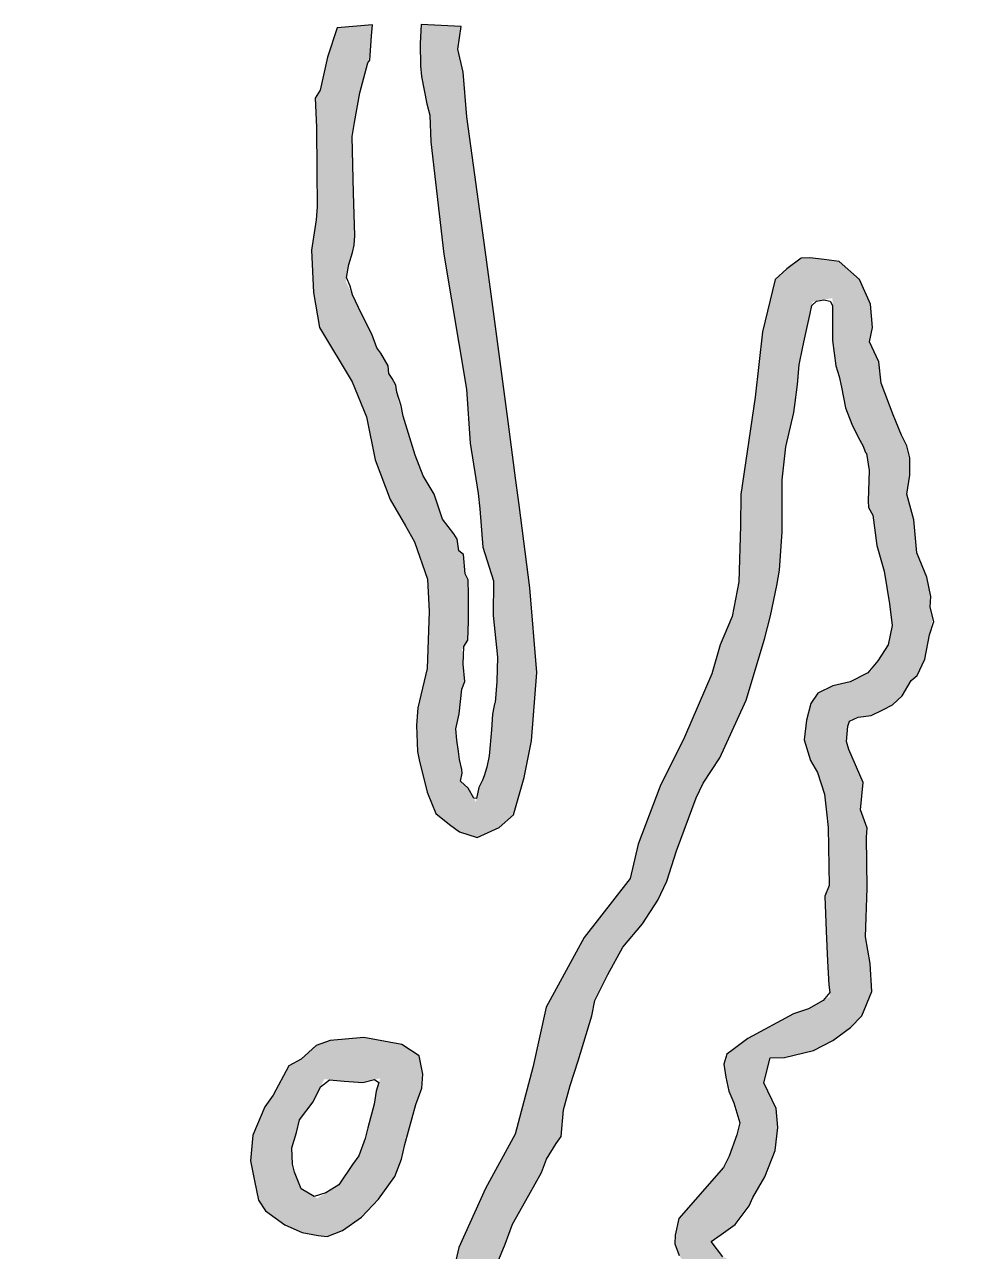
# Model space of a CAD drawing. Header units: metres. Extents: x 255476 to 378809, y 1739479 to 2227865.
# Drawn here: x 322699 to 323878, y 1906394 to 1907922 of the extents above; entities that cross this region are included whole.
import ezdxf

# ---------------------------------------------------------------- set-up
doc = ezdxf.new("R2010")
doc.units = ezdxf.units.M
doc.header["$MEASUREMENT"] = 0
doc.layers.add('MANGROOVE BUFFER ZONE', color=120, linetype='Continuous')

msp = doc.modelspace()

# ---------------------------------------------------------------- hatches: boundary and pattern name
at = {"layer": 'MANGROOVE BUFFER ZONE'}
h = msp.add_hatch(dxfattribs=at)
h.set_pattern_fill('GRASS', color=256, scale=18)
h.paths.add_polyline_path([(323200.6, 1907231.6), (323202.9, 1907191.1), (323200.5, 1907120.4), (323188.6, 1907071.4), (323187.2, 1907049.1), (323188.5, 1907016.7), (323190.3, 1907006.7), (323200.3, 1906966.3), (323211.1, 1906939.8), (323228.3, 1906925.9), (323240.6, 1906916.7), (323262.8, 1906910), (323290, 1906922.4), (323307.9, 1906938.1), (323321.3, 1906984.7), (323330.4, 1907030.3), (323336.7, 1907115.2), (323328.2, 1907220.8), (323314.9, 1907324), (323310.8, 1907354.2), (323301, 1907427.8), (323282.3, 1907570.7), (323272.6, 1907641.4), (323249.7, 1907806.9), (323245, 1907862.6), (323238.7, 1907891.1), (323242.7, 1907919.5), (323192.9, 1907921.9), (323191.8, 1907898.5), (323192.2, 1907870.4), (323193.2, 1907857.1), (323200, 1907823.3), (323203.5, 1907809), (323205.1, 1907775.7), (323221.2, 1907636.1), (323249.3, 1907467.9), (323253.9, 1907400.9), (323265.1, 1907329.6), (323269.7, 1907271.4), (323283.1, 1907229.3), (323282.4, 1907186.1), (323288, 1907134.2), (323286.6, 1907084.3), (323285.3, 1907079.6), (323285.1, 1907077.7), (323284.3, 1907076.2), (323283.2, 1907072.2), (323281.8, 1907063.3), (323280.4, 1907043.7), (323277.2, 1907005.3), (323270.3, 1906983.8), (323264.5, 1906972.2), (323261.1, 1906953.7), (323251.6, 1906971.3), (323241.8, 1906980.1), (323244, 1906989.8), (323243.6, 1906994.5), (323240.6, 1907006.9), (323239.2, 1907017.1), (323235.3, 1907042.5), (323240.4, 1907063.6), (323243.7, 1907094.7), (323247.3, 1907103.9), (323243.6, 1907143.4), (323251, 1907155.5), (323251.7, 1907179.1), (323252, 1907212.2), (323251.3, 1907230.6), (323247.7, 1907238.2), (323245.5, 1907262.2), (323239.7, 1907266.6), (323237.7, 1907281.2), (323233.6, 1907287.8), (323219.4, 1907306.1), (323209.1, 1907337.2), (323195.5, 1907359.9), (323185.5, 1907385.9), (323163.9, 1907455.3), (323161.4, 1907473.1), (323156.8, 1907481.3), (323152.6, 1907487.6), (323151.8, 1907497), (323142.8, 1907512.6), (323137.7, 1907519.4), (323131.3, 1907536.3), (323123.7, 1907551.7), (323115.1, 1907569.7), (323099.1, 1907602), (323102.7, 1907623.3), (323107.5, 1907638.2), (323109.4, 1907647.1), (323110.4, 1907659.4), (323108.8, 1907711.9), (323107, 1907782.5), (323110, 1907800.1), (323116.4, 1907836.9), (323119.9, 1907849.4), (323129.7, 1907886.6), (323131.9, 1907921.6), (323088.3, 1907917.8), (323076.5, 1907881.1), (323067.1, 1907840.3), (323061, 1907830.3), (323062.5, 1907794.3), (323062.9, 1907739.8), (323063.6, 1907685.6), (323056.3, 1907641.1), (323058.8, 1907588.5), (323066.5, 1907544.6), (323106.9, 1907477.2), (323124.9, 1907433.5), (323135.5, 1907380), (323154.3, 1907330.6), (323184.2, 1907279.7)])
h = msp.add_hatch(dxfattribs=at)
h.set_pattern_fill('GRASS', color=256, scale=18)
h.paths.add_polyline_path([(323292.2, 1906013.9), (323317.6, 1905963.8), (323347.8, 1905929.4), (323394.7, 1905874.5), (323432.2, 1905842.2), (323449.1, 1905833.7), (323541.6, 1905785.3), (323602.6, 1905751.8), (323619.7, 1905735.5), (323644.9, 1905715.5), (323676.9, 1905703.6), (323709.8, 1905693.7), (323729.6, 1905689.2), (323803.2, 1905689), (323823.1, 1905692.2), (323858.1, 1905711.2), (323872.6, 1905745.6), (323876.9, 1905771.9), (323877.9, 1905825.1), (323876.7, 1905858.5), (323875, 1905909.5), (323861.2, 1905950.5), (323852, 1905963.5), (323827.3, 1905995.7), (323806, 1906008.4), (323783.3, 1906024.7), (323764.6, 1906028.2), (323755.4, 1906046.3), (323757.9, 1906083.4), (323752.2, 1906105.8), (323738.5, 1906130.8), (323729.5, 1906169.3), (323721.3, 1906193.2), (323703.9, 1906232.2), (323673, 1906301.3), (323648.1, 1906336.9), (323626, 1906352.3), (323609.1, 1906367.2), (323592.6, 1906377.5), (323568.2, 1906387.6), (323553.8, 1906407), (323566.4, 1906415.7), (323583.7, 1906428.2), (323601, 1906451.2), (323605.9, 1906461.5), (323620.5, 1906487.5), (323633.7, 1906520), (323636.9, 1906549), (323634.6, 1906572.5), (323619.6, 1906604.3), (323627.3, 1906635.6), (323645, 1906636.1), (323681.1, 1906644.7), (323705.4, 1906657.3), (323727.4, 1906673.4), (323741.5, 1906687.8), (323753.8, 1906718.3), (323751.8, 1906753.1), (323745.9, 1906786.1), (323747.9, 1906846.7), (323747.3, 1906923.9), (323739.8, 1906944.3), (323742.9, 1906978.5), (323722.3, 1907026.3), (323724.5, 1907054.1), (323737, 1907059.8), (323753, 1907061.9), (323767.4, 1907068.7), (323779.4, 1907075), (323791.8, 1907086.1), (323803, 1907105.4), (323810.5, 1907111.4), (323819.8, 1907131.9), (323829.8, 1907183.2), (323826.4, 1907196.6), (323827.5, 1907209.8), (323822.3, 1907233.8), (323809.9, 1907264.3), (323806.3, 1907305.5), (323797.5, 1907337.3), (323801, 1907360.9), (323801, 1907382.3), (323797.6, 1907397.5), (323791, 1907410.8), (323780.3, 1907435.9), (323765.6, 1907475.4), (323762.6, 1907502), (323751, 1907526.9), (323754.6, 1907544.6), (323752.4, 1907573.6), (323738.4, 1907604.5), (323713.3, 1907627.1), (323694.4, 1907629.5), (323676.8, 1907631.3), (323665.8, 1907631.2), (323648.1, 1907617.9), (323633.4, 1907604.4), (323617.8, 1907539.5), (323608.5, 1907458.2), (323590.9, 1907336.8), (323590.6, 1907297.8), (323588.5, 1907228.2), (323580.1, 1907184.9), (323565, 1907149.6), (323554.9, 1907113.5), (323520.7, 1907034.7), (323490.3, 1906973.8), (323463.1, 1906901.5), (323453.1, 1906858.8), (323395.7, 1906785.3), (323348.7, 1906698.6), (323332.1, 1906623.6), (323309.8, 1906540.6), (323273.1, 1906472.8), (323239.9, 1906399.5), (323228.2, 1906349.1), (323216.4, 1906238.5), (323224.3, 1906187.8), (323238.3, 1906116.8), (323259.7, 1906076.6)])
h.paths.add_polyline_path([(323334.9, 1906030.4), (323305.9, 1906090.9), (323281.2, 1906146.8), (323275.2, 1906189.9), (323272, 1906256), (323273.6, 1906291.2), (323280.6, 1906345.6), (323287.3, 1906379.7), (323297.4, 1906403.7), (323306.5, 1906428.5), (323326.9, 1906464.7), (323342.5, 1906492.8), (323349.1, 1906509.4), (323367.1, 1906538.7), (323370.1, 1906570.7), (323378.3, 1906601), (323388.5, 1906631.9), (323405.3, 1906688), (323408.9, 1906706.9), (323425.4, 1906739.4), (323444, 1906773.5), (323468.4, 1906802.3), (323487.6, 1906831.7), (323498.6, 1906855.5), (323510.6, 1906893.4), (323539.8, 1906971.5), (323564.5, 1907009.2), (323586.8, 1907057.3), (323597.4, 1907080.9), (323620.4, 1907156.7), (323627.9, 1907185.7), (323635.8, 1907223.4), (323638.8, 1907242.6), (323642.2, 1907290.2), (323642.2, 1907355.2), (323647, 1907396), (323656.8, 1907439), (323658.5, 1907451.2), (323661.3, 1907473.6), (323663.6, 1907498.1), (323670.8, 1907534.4), (323677.2, 1907562.1), (323680, 1907576.6), (323704.9, 1907581.4), (323705.2, 1907527.7), (323709, 1907496.9), (323713.3, 1907483.9), (323716, 1907470.5), (323721.2, 1907444.9), (323729.1, 1907424.5), (323737.3, 1907407.5), (323747, 1907389.8), (323750.7, 1907366.9), (323749.3, 1907329.1), (323749.8, 1907320.6), (323755.2, 1907311.3), (323760.2, 1907273.2), (323769.3, 1907241.2), (323775.7, 1907200.7), (323779.3, 1907173.8), (323774.4, 1907149.8), (323752.9, 1907117), (323727.1, 1907103.5), (323705.4, 1907098.7), (323686.5, 1907089.4), (323677.8, 1907076.7), (323672.7, 1907056), (323669.7, 1907031.6), (323677.6, 1907005.5), (323686.3, 1906990.9), (323695, 1906963.9), (323699.7, 1906923.9), (323700.6, 1906849.9), (323695.2, 1906837), (323697.1, 1906793.4), (323698.7, 1906755.8), (323700.2, 1906726.4), (323702.1, 1906712), (323675.2, 1906696.5), (323656.3, 1906690.5), (323599.6, 1906659.7), (323581.2, 1906646), (323573.4, 1906640), (323569.5, 1906627.5), (323572.2, 1906611.3), (323575.8, 1906593.9), (323581.9, 1906579.7), (323589.6, 1906554.7), (323585.8, 1906539.7), (323572.1, 1906502.2), (323513.5, 1906435.6), (323509, 1906414.8), (323508.8, 1906403.9), (323513.9, 1906389.4), (323544.6, 1906352.4), (323566.2, 1906331.6), (323582.9, 1906320.6), (323599.4, 1906310.8), (323617.2, 1906293.4), (323638, 1906260.6), (323648.5, 1906234.4), (323661.9, 1906205.1), (323690.5, 1906121.3), (323703.8, 1906085.4), (323708.5, 1906058.7), (323706.4, 1906012.7), (323714.1, 1905988.9), (323717, 1905982.3), (323726.8, 1905972.9), (323733.4, 1905974), (323743, 1905978.5), (323778.5, 1905975.4), (323792.3, 1905962.1), (323815, 1905938.7), (323828.8, 1905909), (323826.1, 1905849.3), (323824.2, 1905783.4), (323824.7, 1905770.3), (323833.8, 1905765.1), (323823.4, 1905746.6), (323807.5, 1905742), (323775.1, 1905734.2), (323729.6, 1905735.8), (323682.5, 1905754.9), (323653.8, 1905771.1), (323618, 1905801.6), (323605, 1905808.9), (323580.5, 1905820.9), (323493.7, 1905867.6), (323427.5, 1905902.5), (323416.6, 1905928.5), (323407.7, 1905937.7), (323407.1, 1905938.7), (323363.2, 1905992.2)], flags=16)
h.paths.add_polyline_path([(323105.1, 1906021.4), (323105.7, 1906080.2), (323101.1, 1906108.2), (323087.3, 1906151.6), (323073, 1906218.9), (323066.7, 1906242.7), (323047.5, 1906277.4), (323037.2, 1906292.2), (323024, 1906301.3), (323006.9, 1906305.1), (322993.3, 1906304.2), (322968.2, 1906296.7), (322959.6, 1906289.3), (322944.4, 1906279.6), (322925.9, 1906265.8), (322894.2, 1906237.2), (322872.3, 1906205.9), (322838.3, 1906162.1), (322812.8, 1906133.8), (322788, 1906099.1), (322777.4, 1906078.8), (322767.7, 1906072.6), (322756.3, 1906062.8), (322734.6, 1906049.8), (322717, 1906035.7), (322712, 1906027.4), (322699.2, 1906005.2), (322699.2, 1905976.3), (322702.8, 1905967.4), (322709.8, 1905943.2), (322723.6, 1905925), (322740.5, 1905911), (322758.4, 1905904.4), (322781.1, 1905899.6), (322813.2, 1905905), (322828.4, 1905908.2), (322855.3, 1905921.5), (322875, 1905934.5), (322889.6, 1905926.8), (322941.4, 1905925.4), (322956.5, 1905897), (322978.3, 1905862.1), (323000.6, 1905849.8), (323026.4, 1905841.5), (323043.4, 1905832.8), (323081.4, 1905809.4), (323106.1, 1905804.9), (323126.7, 1905805.7), (323140.9, 1905810.1), (323158.6, 1905820.7), (323168.2, 1905829), (323178.1, 1905847.9), (323182.7, 1905869.7), (323177.7, 1905900.7), (323172.9, 1905923.8), (323149.7, 1905963.4)])
h.paths.add_polyline_path([(323097.4, 1905948.5), (323106.4, 1905932.2), (323121.5, 1905911.5), (323125.2, 1905901.7), (323132.1, 1905885.8), (323129.1, 1905856.6), (323110.2, 1905852.9), (323079.9, 1905859.2), (323067.7, 1905864.3), (323060.1, 1905876.6), (323044.1, 1905885.6), (323017.1, 1905894.1), (323003.2, 1905910.3), (322993.8, 1905937.5), (322983.9, 1905950.5), (322975.8, 1905959.8), (322964.4, 1905970.2), (322955.7, 1905973.6), (322936.3, 1905975.7), (322899.6, 1905973.9), (322888.7, 1905990.5), (322933.9, 1906007.8), (322936.6, 1906009.3), (322942.4, 1906016.9), (322948.4, 1906027.3), (322950.5, 1906036.8), (322948.3, 1906046.3), (322936, 1906058.3), (322928.8, 1906061.2), (322922.9, 1906062.4), (322916.1, 1906062.8), (322909.8, 1906058.7), (322894.6, 1906042), (322869.7, 1906018.2), (322864.3, 1906010.2), (322850.2, 1905982.2), (322822.9, 1905957.9), (322789, 1905949.4), (322755.4, 1905958.1), (322751.1, 1905976), (322748.7, 1905983.9), (322744.9, 1905989.4), (322753.6, 1906004.9), (322763.9, 1906009.4), (322794.2, 1906026.6), (322804.4, 1906036.7), (322814.9, 1906049.7), (322828.7, 1906071.4), (322853.4, 1906100.3), (322883.8, 1906132.4), (322905.1, 1906161.5), (322936.6, 1906207.9), (322961.4, 1906230.4), (322983, 1906243.4), (322999.8, 1906263.4), (323008.2, 1906243.9), (323014.3, 1906229), (323024.4, 1906206.5), (323028.4, 1906189), (323035.1, 1906166.2), (323045.9, 1906124.2), (323056.2, 1906078.1), (323058, 1906076.3), (323058.7, 1906030.8), (323061.6, 1906005.1), (323069.6, 1905990.6)], flags=16)
h.paths.add_polyline_path([(323095, 1906420.7), (323118.8, 1906437), (323139.8, 1906459.5), (323160.2, 1906487.9), (323168.4, 1906509.2), (323172.4, 1906527.5), (323186.3, 1906577.5), (323193.7, 1906597.9), (323195.1, 1906615.4), (323190.6, 1906637.9), (323168.8, 1906652.2), (323121.4, 1906660.7), (323079.6, 1906657.2), (323062.1, 1906650.9), (323043.5, 1906633.9), (323028.2, 1906625.4), (323008.8, 1906588.9), (322998.1, 1906574.7), (322983.5, 1906539.3), (322980.3, 1906507.5), (322985.3, 1906482.6), (322990.5, 1906458.2), (322999.2, 1906445.1), (323023.4, 1906427.8), (323044.7, 1906418.1), (323064.7, 1906414.3), (323076, 1906413.3)])
h.paths.add_polyline_path([(323043.5, 1906472.5), (323032.8, 1906499.3), (323031.9, 1906523.4), (323037.8, 1906542.5), (323041.6, 1906558.3), (323058.3, 1906580.9), (323072.4, 1906609.1), (323096.9, 1906606.3), (323120.3, 1906605), (323142, 1906610), (323137, 1906594.2), (323134.6, 1906577.7), (323124.3, 1906538.8), (323115.5, 1906513.6), (323107.5, 1906502.7), (323090.4, 1906477.5), (323063.4, 1906460.5)], flags=16)

# ---------------------------------------------------------------- linework, layer by layer
at = {"layer": 'MANGROOVE BUFFER ZONE', "flags": 128}
for points in [[(323321.3, 1906984.7), (323330.4, 1907030.3), (323336.7, 1907115.2), (323328.2, 1907220.8), (323314.9, 1907324), (323310.8, 1907354.2), (323301, 1907427.8), (323282.3, 1907570.7), (323272.6, 1907641.4), (323249.7, 1907806.9), (323245, 1907862.6), (323238.7, 1907891.1), (323242.7, 1907919.5), (323192.9, 1907921.9), (323191.8, 1907898.5), (323192.2, 1907870.4), (323193.2, 1907857.1), (323200, 1907823.3), (323203.5, 1907809), (323205.1, 1907775.7), (323221.2, 1907636.1), (323249.3, 1907467.9), (323253.9, 1907400.9), (323263.8, 1907338), (323265.9, 1907319.2), (323269.7, 1907271.4), (323283.1, 1907229.3), (323282.4, 1907186.1), (323288, 1907134.2), (323287.2, 1907103.9), (323285.1, 1907077.7), (323284.3, 1907076.2), (323283.2, 1907072.2), (323281.8, 1907063.3), (323280.4, 1907043.7), (323277.7, 1907011.3), (323274.7, 1906997.6), (323271.2, 1906986.6), (323269.1, 1906981.4), (323264.5, 1906972.2), (323261.9, 1906958.2), (323258.3, 1906959), (323251.6, 1906971.3), (323241.8, 1906980.1), (323244, 1906989.8), (323243.6, 1906994.5), (323240.6, 1907006.9), (323239.2, 1907017.1), (323237.1, 1907031), (323236, 1907045.1), (323240.4, 1907063.6), (323243.7, 1907094.7), (323247.3, 1907103.9), (323245.3, 1907125.5), (323246.1, 1907147.5), (323251, 1907155.5), (323251.7, 1907179.1), (323252, 1907212.2), (323251.3, 1907230.6), (323247.7, 1907238.2), (323245.5, 1907262.2), (323239.7, 1907266.6), (323237.7, 1907281.2), (323233.6, 1907287.8), (323219.4, 1907306.1), (323209.1, 1907337.2), (323195.5, 1907359.9), (323185.5, 1907385.9), (323170.4, 1907434.5), (323167.9, 1907447.2), (323162.6, 1907464.4), (323161.4, 1907473.1), (323156.8, 1907481.3), (323152.6, 1907487.6), (323151.8, 1907497), (323142.8, 1907512.6), (323137.7, 1907519.4), (323131.3, 1907536.3), (323123.7, 1907551.7), (323115.1, 1907569.7), (323107.3, 1907585.4), (323104.7, 1907596.1), (323099.9, 1907607), (323102.7, 1907623.3), (323107.5, 1907638.2), (323109.4, 1907647.1), (323110.4, 1907659.4), (323108.8, 1907711.9), (323107, 1907782.5), (323110, 1907800.1), (323116.4, 1907836.9), (323119.9, 1907849.4), (323126.5, 1907874.2), (323128.8, 1907877.4), (323129.5, 1907883.5), (323131.1, 1907908), (323132.2, 1907921.6), (323088.3, 1907917.8), (323076.5, 1907881.1), (323067.1, 1907840.3), (323061, 1907830.3), (323062.5, 1907794.3), (323062.9, 1907739.8), (323063.4, 1907695.1), (323062.4, 1907678.6), (323056.3, 1907641.1), (323058.8, 1907588.5), (323066.5, 1907544.6), (323106.9, 1907477.2), (323124.9, 1907433.5), (323135.5, 1907380), (323154.3, 1907330.6), (323173.5, 1907297.9), (323184.8, 1907277.8), (323200.6, 1907231.6), (323202.9, 1907191.1), (323200.5, 1907120.4), (323188.6, 1907071.4), (323187.2, 1907049.1), (323188.5, 1907016.7), (323190.3, 1907006.7), (323200.3, 1906966.3), (323211.1, 1906939.8), (323228.3, 1906925.9), (323240.6, 1906916.7), (323262.8, 1906910), (323290, 1906922.4), (323307.9, 1906938.1)], [(323139.8, 1906459.5), (323160.2, 1906487.9), (323168.4, 1906509.2), (323172.4, 1906527.5), (323186.3, 1906577.5), (323193.7, 1906597.9), (323195.1, 1906615.4), (323190.6, 1906637.9), (323168.8, 1906652.2), (323121.4, 1906660.7), (323079.6, 1906657.2), (323062.1, 1906650.9), (323043.5, 1906633.9), (323028.2, 1906625.4), (323008.8, 1906588.9), (322998.1, 1906574.7), (322983.5, 1906539.3), (322980.3, 1906507.5), (322985.3, 1906482.6), (322990.5, 1906458.2), (322999.2, 1906445.1), (323023.4, 1906427.8), (323044.7, 1906418.1), (323064.7, 1906414.3), (323076, 1906413.3), (323095, 1906420.7), (323118.8, 1906437)], [(323074.3, 1906467.4), (323059.8, 1906462.7), (323043.5, 1906472.5), (323035.2, 1906493.3), (323032.7, 1906503), (323031.9, 1906523.4), (323037.8, 1906542.5), (323041.6, 1906558.3), (323058.3, 1906580.9), (323067.5, 1906599.4), (323079, 1906608.3), (323096.9, 1906606.3), (323120.3, 1906605), (323135, 1906608.4), (323140.3, 1906604.7), (323137, 1906594.2), (323134.6, 1906577.7), (323126.7, 1906548.2), (323123, 1906535.1), (323115.5, 1906513.6), (323107.5, 1906502.7), (323090.4, 1906477.5)]]:
    msp.add_lwpolyline(points, close=True, dxfattribs=at)
for points in [[(323568.2, 1906387.6), (323553.8, 1906407), (323566.4, 1906415.7), (323583.7, 1906428.2), (323601, 1906451.2), (323605.9, 1906461.5), (323620.5, 1906487.5), (323633.7, 1906520), (323636.9, 1906549), (323634.6, 1906572.5), (323619.6, 1906604.3), (323627.3, 1906635.6), (323645, 1906636.1), (323681.1, 1906644.7), (323705.4, 1906657.3), (323727.4, 1906673.4), (323741.5, 1906687.8), (323753.8, 1906718.3), (323751.8, 1906753.1), (323745.9, 1906786.1), (323747.9, 1906846.7), (323747.4, 1906910.3), (323748.2, 1906921.6), (323739.8, 1906944.3), (323742.9, 1906978.5), (323725.3, 1907019.3), (323722.5, 1907029.2), (323724.1, 1907048.3), (323726.1, 1907054.8), (323737, 1907059.8), (323753, 1907061.9), (323767.4, 1907068.7), (323779.4, 1907075), (323791.8, 1907086.1), (323803, 1907105.4), (323810.5, 1907111.4), (323819.8, 1907131.9), (323825.7, 1907162.3), (323830.9, 1907178.8), (323826.4, 1907196.6), (323827.5, 1907209.8), (323822.3, 1907233.8), (323809.9, 1907264.3), (323806.3, 1907305.5), (323797.5, 1907337.3), (323801, 1907360.9), (323801, 1907382.3), (323797.6, 1907397.5), (323791, 1907410.8), (323780.3, 1907435.9), (323765.6, 1907475.4), (323762.6, 1907502), (323751, 1907526.9), (323754.6, 1907544.6), (323752.4, 1907573.6), (323738.4, 1907604.5), (323713.3, 1907627.1), (323694.4, 1907629.5), (323676.8, 1907631.3), (323665.8, 1907631.2), (323648.1, 1907617.9), (323633.4, 1907604.4), (323617.8, 1907539.5), (323608.5, 1907458.2), (323590.9, 1907336.8), (323590.6, 1907297.8), (323588.5, 1907228.2), (323580.1, 1907184.9), (323565, 1907149.6), (323554.9, 1907113.5), (323520.7, 1907034.7), (323490.3, 1906973.8), (323463.1, 1906901.5), (323453.1, 1906858.8), (323395.7, 1906785.3), (323348.7, 1906698.6), (323332.1, 1906623.6), (323309.8, 1906540.6), (323273.1, 1906472.8), (323239.9, 1906399.5), (323228.2, 1906349.1)], [(323287.3, 1906379.7), (323297.4, 1906403.7), (323306.5, 1906428.5), (323326.9, 1906464.7), (323342.5, 1906492.8), (323349.1, 1906509.4), (323361, 1906528.8), (323367, 1906537.6), (323370.1, 1906570.7), (323378.3, 1906601), (323388.5, 1906631.9), (323405.3, 1906688), (323408.9, 1906706.9), (323425.4, 1906739.4), (323444, 1906773.5), (323468.4, 1906802.3), (323487.6, 1906831.7), (323498.6, 1906855.5), (323510.6, 1906893.4), (323535.3, 1906959.4), (323543.8, 1906977.5), (323564.5, 1907009.2), (323586.8, 1907057.3), (323597.4, 1907080.9), (323620.4, 1907156.7), (323627.9, 1907185.7), (323635.8, 1907223.4), (323638.8, 1907242.6), (323642.2, 1907290.2), (323642.2, 1907355.2), (323647, 1907396), (323656.8, 1907439), (323658.5, 1907451.2), (323661.3, 1907473.6), (323663.6, 1907498.1), (323668.1, 1907520.6), (323672.1, 1907539.9), (323677.2, 1907562.1), (323679.1, 1907572.2), (323685.2, 1907577.6), (323694, 1907579.3), (323701.9, 1907577.5), (323705, 1907572), (323705.1, 1907549.7), (323705.1, 1907528.7), (323709, 1907496.9), (323713.3, 1907483.9), (323716, 1907470.5), (323721.2, 1907444.9), (323729.1, 1907424.5), (323737.3, 1907407.5), (323742.6, 1907397.8), (323746.2, 1907389.2), (323747.3, 1907387.7), (323750.7, 1907366.9), (323749.3, 1907329.1), (323749.8, 1907320.6), (323755.2, 1907311.3), (323760.2, 1907273.2), (323769.3, 1907241.2), (323775.7, 1907200.7), (323779.3, 1907173.8), (323774.4, 1907149.8), (323761.2, 1907129.7), (323749, 1907115), (323727.1, 1907103.5), (323705.4, 1907098.7), (323686.5, 1907089.4), (323677.8, 1907076.7), (323672.7, 1907056), (323669.7, 1907031.6), (323677.6, 1907005.5), (323686.3, 1906990.9), (323695, 1906963.9), (323697.6, 1906941.2), (323699.7, 1906922.2), (323700.6, 1906849.9), (323695.2, 1906837), (323697.1, 1906793.4), (323698.7, 1906755.8), (323700.2, 1906726.4), (323701.5, 1906717), (323693.4, 1906707), (323675.2, 1906696.5), (323656.3, 1906690.5), (323599.6, 1906659.7), (323581.2, 1906646), (323573.4, 1906640), (323569.5, 1906627.5), (323572.2, 1906611.3), (323575.8, 1906593.9), (323581.9, 1906579.7), (323589.6, 1906554.7), (323585.8, 1906539.7), (323576.1, 1906513), (323569.3, 1906499), (323513.5, 1906435.6), (323509, 1906414.8), (323508.8, 1906403.9), (323513.9, 1906389.4)]]:
    msp.add_lwpolyline(points, dxfattribs=at)

doc.saveas('drawing.dxf')
